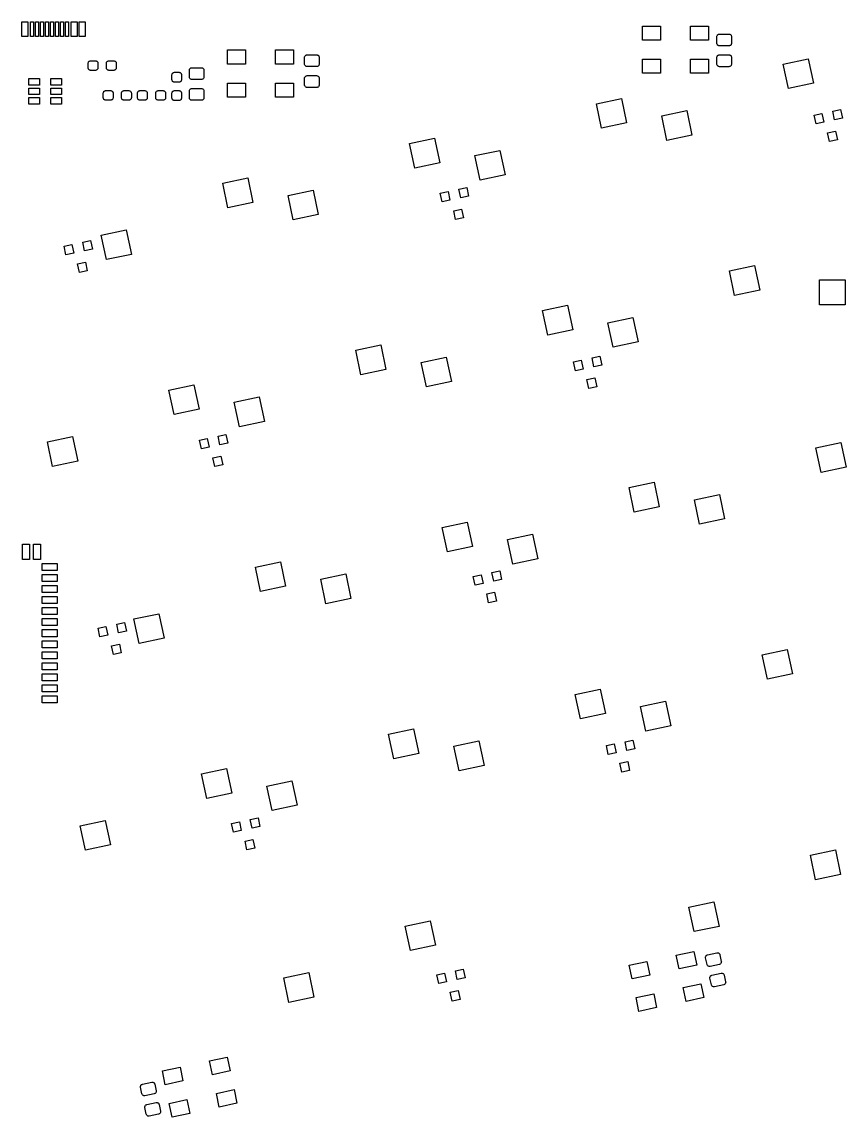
# Model space of a CAD drawing. Extents: x 25 to 360, y 20 to 129.
# Drawn here: x 190.7 to 272.9, y 19.8 to 128.9 of the extents above; entities that cross this region are included whole.
import ezdxf

# ---------------------------------------------------------------- set-up
doc = ezdxf.new("R2010")
doc.units = 0
doc.layers.add('BLACK', color=7, linetype='CONTINUOUS')

msp = doc.modelspace()

# ---------------------------------------------------------------- linework, layer by layer
at = {"layer": 'BLACK', "linetype": 'CONTINUOUS'}
for p, q in [((190.721, 127.497), (190.721, 128.947)), ((190.721, 128.947), (191.321, 128.947)), ((191.321, 128.947), (191.321, 127.497)), ((191.571, 127.497), (191.571, 128.947)), ((191.571, 128.947), (191.871, 128.947)), ((191.871, 128.947), (191.871, 127.497)), ((192.071, 127.497), (192.071, 128.947)), ((192.071, 128.947), (192.371, 128.947)), ((192.371, 128.947), (192.371, 127.497)), ((192.571, 127.497), (192.571, 128.947)), ((192.571, 128.947), (192.871, 128.947)), ((192.871, 128.947), (192.871, 127.497)), ((193.071, 127.497), (193.071, 128.947)), ((193.071, 128.947), (193.371, 128.947)), ((193.371, 128.947), (193.371, 127.497)), ((193.571, 127.497), (193.571, 128.947)), ((193.571, 128.947), (193.871, 128.947)), ((193.871, 128.947), (193.871, 127.497)), ((194.071, 127.497), (194.071, 128.947)), ((194.071, 128.947), (194.371, 128.947)), ((194.371, 128.947), (194.371, 127.497)), ((194.571, 127.497), (194.571, 128.947)), ((194.571, 128.947), (194.871, 128.947)), ((194.871, 128.947), (194.871, 127.497)), ((195.071, 127.497), (195.071, 128.947)), ((195.071, 128.947), (195.371, 128.947)), ((195.371, 128.947), (195.371, 127.497)), ((195.621, 127.497), (195.621, 128.947)), ((195.621, 128.947), (196.221, 128.947)), ((196.221, 128.947), (196.221, 127.497)), ((196.421, 127.497), (196.421, 128.947)), ((196.421, 128.947), (197.021, 128.947)), ((197.021, 128.947), (197.021, 127.497)), ((252.601, 127.129), (252.601, 128.529)), ((252.601, 128.529), (254.401, 128.529)), ((254.401, 128.529), (254.401, 127.129)), ((257.401, 127.129), (257.401, 128.529)), ((257.401, 128.529), (259.201, 128.529)), ((259.201, 128.529), (259.201, 127.129)), ((260.192, 127.716), (260.239, 127.73)), ((260.239, 127.73), (260.288, 127.735)), ((260.288, 127.735), (261.238, 127.735)), ((261.238, 127.735), (261.287, 127.73)), ((261.287, 127.73), (261.333, 127.716)), ((191.321, 127.497), (190.721, 127.497)), ((191.871, 127.497), (191.571, 127.497)), ((192.371, 127.497), (192.071, 127.497)), ((192.871, 127.497), (192.571, 127.497)), ((193.371, 127.497), (193.071, 127.497)), ((193.871, 127.497), (193.571, 127.497)), ((194.371, 127.497), (194.071, 127.497)), ((194.871, 127.497), (194.571, 127.497)), ((195.371, 127.497), (195.071, 127.497)), ((196.221, 127.497), (195.621, 127.497)), ((197.021, 127.497), (196.421, 127.497)), ((254.401, 127.129), (252.601, 127.129)), ((259.201, 127.129), (257.401, 127.129)), ((260.038, 127.485), (260.043, 127.534)), ((260.038, 126.81), (260.038, 127.485)), ((260.043, 126.761), (260.038, 126.81)), ((260.043, 127.534), (260.057, 127.581)), ((260.057, 126.714), (260.043, 126.761)), ((260.057, 127.581), (260.08, 127.624)), ((260.08, 126.671), (260.057, 126.714)), ((260.08, 127.624), (260.111, 127.662)), ((260.111, 126.633), (260.08, 126.671)), ((260.111, 127.662), (260.149, 127.693)), ((260.149, 126.602), (260.111, 126.633)), ((260.149, 127.693), (260.192, 127.716)), ((261.333, 127.716), (261.377, 127.693)), ((261.377, 127.693), (261.415, 127.662)), ((261.415, 126.633), (261.377, 126.602)), ((261.415, 127.662), (261.446, 127.624)), ((261.446, 126.671), (261.415, 126.633)), ((261.446, 127.624), (261.469, 127.581)), ((261.469, 126.714), (261.446, 126.671)), ((261.469, 127.581), (261.483, 127.534)), ((261.483, 126.761), (261.469, 126.714)), ((261.483, 127.534), (261.488, 127.485)), ((261.488, 126.81), (261.483, 126.761)), ((261.488, 127.485), (261.488, 126.81)), ((211.22, 124.747), (211.22, 126.147)), ((211.22, 126.147), (213.02, 126.147)), ((213.02, 126.147), (213.02, 124.747)), ((216.02, 124.747), (216.02, 126.147)), ((216.02, 126.147), (217.82, 126.147)), ((217.82, 126.147), (217.82, 124.747)), ((218.936, 125.512), (218.959, 125.555)), ((218.959, 125.555), (218.99, 125.593)), ((218.99, 125.593), (219.028, 125.624)), ((219.028, 125.624), (219.071, 125.647)), ((219.071, 125.647), (219.118, 125.661)), ((219.118, 125.661), (219.166, 125.666)), ((219.166, 125.666), (220.116, 125.666)), ((220.116, 125.666), (220.165, 125.661)), ((220.165, 125.661), (220.212, 125.647)), ((220.212, 125.647), (220.255, 125.624)), ((220.255, 125.624), (220.293, 125.593)), ((220.293, 125.593), (220.324, 125.555)), ((220.324, 125.555), (220.347, 125.512)), ((260.057, 125.506), (260.08, 125.549)), ((260.08, 125.549), (260.111, 125.587)), ((260.111, 125.587), (260.149, 125.618)), ((260.192, 126.579), (260.149, 126.602)), ((260.149, 125.618), (260.192, 125.641)), ((260.239, 126.565), (260.192, 126.579)), ((260.192, 125.641), (260.239, 125.655)), ((260.288, 126.56), (260.239, 126.565)), ((260.239, 125.655), (260.288, 125.66)), ((261.238, 126.56), (260.288, 126.56)), ((260.288, 125.66), (261.238, 125.66)), ((261.287, 126.565), (261.238, 126.56)), ((261.238, 125.66), (261.287, 125.655)), ((261.333, 126.579), (261.287, 126.565)), ((261.287, 125.655), (261.333, 125.641)), ((261.377, 126.602), (261.333, 126.579)), ((261.333, 125.641), (261.377, 125.618)), ((261.377, 125.618), (261.415, 125.587)), ((261.415, 125.587), (261.446, 125.549)), ((261.446, 125.549), (261.469, 125.506)), ((197.331, 124.83), (197.336, 124.876)), ((197.331, 124.355), (197.331, 124.83)), ((197.336, 124.876), (197.35, 124.921)), ((197.35, 124.921), (197.372, 124.962)), ((197.372, 124.962), (197.401, 124.998)), ((197.401, 124.998), (197.437, 125.027)), ((197.437, 125.027), (197.478, 125.049)), ((197.478, 125.049), (197.523, 125.063)), ((197.523, 125.063), (197.569, 125.067)), ((197.569, 125.067), (198.069, 125.067)), ((198.069, 125.067), (198.115, 125.063)), ((198.115, 125.063), (198.16, 125.049)), ((198.16, 125.049), (198.201, 125.027)), ((198.201, 125.027), (198.237, 124.998)), ((198.237, 124.998), (198.266, 124.962)), ((198.266, 124.962), (198.288, 124.921)), ((198.288, 124.921), (198.302, 124.876)), ((198.302, 124.876), (198.306, 124.83)), ((198.306, 124.83), (198.306, 124.355)), ((199.156, 124.83), (199.161, 124.876)), ((199.156, 124.355), (199.156, 124.83)), ((199.161, 124.876), (199.175, 124.921)), ((199.175, 124.921), (199.197, 124.962)), ((199.197, 124.962), (199.226, 124.998)), ((199.226, 124.998), (199.262, 125.027)), ((199.262, 125.027), (199.303, 125.049)), ((199.303, 125.049), (199.348, 125.063)), ((199.348, 125.063), (199.394, 125.067)), ((199.394, 125.067), (199.894, 125.067)), ((199.894, 125.067), (199.94, 125.063)), ((199.94, 125.063), (199.985, 125.049)), ((199.985, 125.049), (200.026, 125.027)), ((200.026, 125.027), (200.062, 124.998)), ((200.062, 124.998), (200.091, 124.962)), ((200.091, 124.962), (200.113, 124.921)), ((200.113, 124.921), (200.127, 124.876)), ((200.127, 124.876), (200.131, 124.83)), ((200.131, 124.83), (200.131, 124.355)), ((213.02, 124.747), (211.22, 124.747)), ((217.82, 124.747), (216.02, 124.747)), ((218.916, 125.416), (218.921, 125.465)), ((218.916, 124.741), (218.916, 125.416)), ((218.921, 124.692), (218.916, 124.741)), ((218.921, 125.465), (218.936, 125.512)), ((218.936, 124.645), (218.921, 124.692)), ((218.959, 124.602), (218.936, 124.645)), ((218.99, 124.564), (218.959, 124.602)), ((219.028, 124.533), (218.99, 124.564)), ((219.071, 124.51), (219.028, 124.533)), ((219.118, 124.496), (219.071, 124.51)), ((219.166, 124.491), (219.118, 124.496)), ((220.116, 124.491), (219.166, 124.491)), ((220.165, 124.496), (220.116, 124.491)), ((220.212, 124.51), (220.165, 124.496)), ((220.255, 124.533), (220.212, 124.51)), ((220.293, 124.564), (220.255, 124.533)), ((220.324, 124.602), (220.293, 124.564)), ((220.347, 124.645), (220.324, 124.602)), ((220.347, 125.512), (220.362, 125.465)), ((220.362, 124.692), (220.347, 124.645)), ((220.362, 125.465), (220.366, 125.416)), ((220.366, 124.741), (220.362, 124.692)), ((220.366, 125.416), (220.366, 124.741)), ((252.601, 123.829), (252.601, 125.229)), ((252.601, 125.229), (254.401, 125.229)), ((254.401, 125.229), (254.401, 123.829)), ((257.401, 123.829), (257.401, 125.229)), ((257.401, 125.229), (259.201, 125.229)), ((259.201, 125.229), (259.201, 123.829)), ((260.038, 125.41), (260.043, 125.459)), ((260.038, 124.735), (260.038, 125.41)), ((260.043, 124.686), (260.038, 124.735)), ((260.043, 125.459), (260.057, 125.506)), ((260.057, 124.639), (260.043, 124.686)), ((260.08, 124.596), (260.057, 124.639)), ((260.111, 124.558), (260.08, 124.596)), ((260.149, 124.527), (260.111, 124.558)), ((260.192, 124.504), (260.149, 124.527)), ((260.239, 124.49), (260.192, 124.504)), ((260.288, 124.485), (260.239, 124.49)), ((261.238, 124.485), (260.288, 124.485)), ((261.287, 124.49), (261.238, 124.485)), ((261.333, 124.504), (261.287, 124.49)), ((261.377, 124.527), (261.333, 124.504)), ((261.415, 124.558), (261.377, 124.527)), ((261.446, 124.596), (261.415, 124.558)), ((261.469, 124.639), (261.446, 124.596)), ((261.469, 125.506), (261.483, 125.459)), ((261.483, 124.686), (261.469, 124.639)), ((261.483, 125.459), (261.488, 125.41)), ((261.488, 124.735), (261.483, 124.686)), ((261.488, 125.41), (261.488, 124.735)), ((266.648, 124.749), (269.142, 125.279)), ((267.167, 122.303), (266.648, 124.749)), ((269.142, 125.279), (269.662, 122.833)), ((197.336, 124.309), (197.331, 124.355)), ((197.35, 124.264), (197.336, 124.309)), ((197.372, 124.223), (197.35, 124.264)), ((197.401, 124.187), (197.372, 124.223)), ((197.437, 124.157), (197.401, 124.187)), ((197.478, 124.135), (197.437, 124.157)), ((197.523, 124.122), (197.478, 124.135)), ((197.569, 124.117), (197.523, 124.122)), ((198.069, 124.117), (197.569, 124.117)), ((198.115, 124.122), (198.069, 124.117)), ((198.16, 124.135), (198.115, 124.122)), ((198.201, 124.157), (198.16, 124.135)), ((198.237, 124.187), (198.201, 124.157)), ((198.266, 124.223), (198.237, 124.187)), ((198.288, 124.264), (198.266, 124.223)), ((198.302, 124.309), (198.288, 124.264)), ((198.306, 124.355), (198.302, 124.309)), ((199.161, 124.309), (199.156, 124.355)), ((199.175, 124.264), (199.161, 124.309)), ((199.197, 124.223), (199.175, 124.264)), ((199.226, 124.187), (199.197, 124.223)), ((199.262, 124.157), (199.226, 124.187)), ((199.303, 124.135), (199.262, 124.157)), ((199.348, 124.122), (199.303, 124.135)), ((199.394, 124.117), (199.348, 124.122)), ((199.894, 124.117), (199.394, 124.117)), ((199.94, 124.122), (199.894, 124.117)), ((199.985, 124.135), (199.94, 124.122)), ((200.026, 124.157), (199.985, 124.135)), ((200.062, 124.187), (200.026, 124.157)), ((200.091, 124.223), (200.062, 124.187)), ((200.113, 124.264), (200.091, 124.223)), ((200.127, 124.309), (200.113, 124.264)), ((200.131, 124.355), (200.127, 124.309)), ((205.688, 123.685), (205.692, 123.731)), ((205.688, 123.185), (205.688, 123.685)), ((205.692, 123.731), (205.706, 123.776)), ((205.706, 123.776), (205.728, 123.817)), ((205.728, 123.817), (205.757, 123.853)), ((205.757, 123.853), (205.793, 123.882)), ((205.793, 123.882), (205.834, 123.904)), ((205.834, 123.904), (205.879, 123.918)), ((205.879, 123.918), (205.925, 123.922)), ((205.925, 123.922), (206.4, 123.922)), ((206.4, 123.922), (206.447, 123.918)), ((206.447, 123.918), (206.491, 123.904)), ((206.491, 123.904), (206.532, 123.882)), ((206.532, 123.882), (206.568, 123.853)), ((206.568, 123.853), (206.598, 123.817)), ((206.598, 123.817), (206.62, 123.776)), ((206.62, 123.776), (206.633, 123.731)), ((206.633, 123.731), (206.638, 123.685)), ((206.638, 123.685), (206.638, 123.185)), ((207.426, 124.135), (207.431, 124.184)), ((207.426, 123.46), (207.426, 124.135)), ((207.431, 123.411), (207.426, 123.46)), ((207.431, 124.184), (207.446, 124.231)), ((207.446, 123.364), (207.431, 123.411)), ((207.446, 124.231), (207.469, 124.274)), ((207.469, 123.321), (207.446, 123.364)), ((207.469, 124.274), (207.5, 124.312)), ((207.5, 124.312), (207.538, 124.343)), ((207.538, 124.343), (207.581, 124.366)), ((207.581, 124.366), (207.628, 124.38)), ((207.628, 124.38), (207.676, 124.385)), ((207.676, 124.385), (208.626, 124.385)), ((208.626, 124.385), (208.675, 124.38)), ((208.675, 124.38), (208.722, 124.366)), ((208.722, 124.366), (208.765, 124.343)), ((208.765, 124.343), (208.803, 124.312)), ((208.803, 124.312), (208.834, 124.274)), ((208.834, 124.274), (208.857, 124.231)), ((208.857, 123.364), (208.834, 123.321)), ((208.857, 124.231), (208.872, 124.184)), ((208.872, 123.411), (208.857, 123.364)), ((208.872, 124.184), (208.876, 124.135)), ((208.876, 123.46), (208.872, 123.411)), ((208.876, 124.135), (208.876, 123.46)), ((218.916, 123.341), (218.921, 123.39)), ((218.921, 123.39), (218.936, 123.437)), ((218.936, 123.437), (218.959, 123.48)), ((218.959, 123.48), (218.99, 123.518)), ((218.99, 123.518), (219.028, 123.549)), ((219.028, 123.549), (219.071, 123.572)), ((219.071, 123.572), (219.118, 123.586)), ((219.118, 123.586), (219.166, 123.591)), ((219.166, 123.591), (220.116, 123.591)), ((220.116, 123.591), (220.165, 123.586)), ((220.165, 123.586), (220.212, 123.572)), ((220.212, 123.572), (220.255, 123.549)), ((220.255, 123.549), (220.293, 123.518)), ((220.293, 123.518), (220.324, 123.48)), ((220.324, 123.48), (220.347, 123.437)), ((220.347, 123.437), (220.362, 123.39)), ((220.362, 123.39), (220.366, 123.341)), ((254.401, 123.829), (252.601, 123.829)), ((259.201, 123.829), (257.401, 123.829)), ((191.421, 122.647), (191.421, 123.297)), ((191.421, 123.297), (192.481, 123.297)), ((192.481, 122.647), (191.421, 122.647)), ((191.421, 121.697), (191.421, 122.347)), ((191.421, 122.347), (192.481, 122.347)), ((192.481, 123.297), (192.481, 122.647)), ((192.481, 122.347), (192.481, 121.697)), ((193.621, 122.647), (193.621, 123.297)), ((193.621, 123.297), (194.681, 123.297)), ((194.681, 122.647), (193.621, 122.647)), ((193.621, 121.697), (193.621, 122.347)), ((193.621, 122.347), (194.681, 122.347)), ((194.681, 123.297), (194.681, 122.647)), ((194.681, 122.347), (194.681, 121.697)), ((205.692, 123.139), (205.688, 123.185)), ((205.706, 123.094), (205.692, 123.139)), ((205.728, 123.053), (205.706, 123.094)), ((205.757, 123.017), (205.728, 123.053)), ((205.793, 122.987), (205.757, 123.017)), ((205.834, 122.965), (205.793, 122.987)), ((205.879, 122.952), (205.834, 122.965)), ((205.925, 122.947), (205.879, 122.952)), ((206.4, 122.947), (205.925, 122.947)), ((206.447, 122.952), (206.4, 122.947)), ((206.491, 122.965), (206.447, 122.952)), ((206.532, 122.987), (206.491, 122.965)), ((206.568, 123.017), (206.532, 122.987)), ((206.598, 123.053), (206.568, 123.017)), ((206.62, 123.094), (206.598, 123.053)), ((206.633, 123.139), (206.62, 123.094)), ((206.638, 123.185), (206.633, 123.139)), ((207.5, 123.283), (207.469, 123.321)), ((207.538, 123.252), (207.5, 123.283)), ((207.5, 122.237), (207.538, 122.268)), ((207.581, 123.229), (207.538, 123.252)), ((207.538, 122.268), (207.581, 122.291)), ((207.628, 123.215), (207.581, 123.229)), ((207.581, 122.291), (207.628, 122.305)), ((207.676, 123.21), (207.628, 123.215)), ((207.628, 122.305), (207.676, 122.31)), ((208.626, 123.21), (207.676, 123.21)), ((207.676, 122.31), (208.626, 122.31)), ((208.675, 123.215), (208.626, 123.21)), ((208.626, 122.31), (208.675, 122.305)), ((208.722, 123.229), (208.675, 123.215)), ((208.675, 122.305), (208.722, 122.291)), ((208.765, 123.252), (208.722, 123.229)), ((208.722, 122.291), (208.765, 122.268)), ((208.803, 123.283), (208.765, 123.252)), ((208.765, 122.268), (208.803, 122.237)), ((208.834, 123.321), (208.803, 123.283)), ((211.22, 121.447), (211.22, 122.847)), ((211.22, 122.847), (213.02, 122.847)), ((213.02, 122.847), (213.02, 121.447)), ((216.02, 121.447), (216.02, 122.847)), ((216.02, 122.847), (217.82, 122.847)), ((217.82, 122.847), (217.82, 121.447)), ((218.916, 122.666), (218.916, 123.341)), ((218.921, 122.617), (218.916, 122.666)), ((218.936, 122.57), (218.921, 122.617)), ((218.959, 122.527), (218.936, 122.57)), ((218.99, 122.489), (218.959, 122.527)), ((219.028, 122.458), (218.99, 122.489)), ((219.071, 122.435), (219.028, 122.458)), ((219.118, 122.421), (219.071, 122.435)), ((219.166, 122.416), (219.118, 122.421)), ((220.116, 122.416), (219.166, 122.416)), ((220.165, 122.421), (220.116, 122.416)), ((220.212, 122.435), (220.165, 122.421)), ((220.255, 122.458), (220.212, 122.435)), ((220.293, 122.489), (220.255, 122.458)), ((220.324, 122.527), (220.293, 122.489)), ((220.347, 122.57), (220.324, 122.527)), ((220.362, 122.617), (220.347, 122.57)), ((220.366, 122.666), (220.362, 122.617)), ((220.366, 123.341), (220.366, 122.666)), ((269.662, 122.833), (267.167, 122.303)), ((192.481, 121.697), (191.421, 121.697)), ((191.421, 120.747), (191.421, 121.397)), ((191.421, 121.397), (192.481, 121.397)), ((192.481, 121.397), (192.481, 120.747)), ((194.681, 121.697), (193.621, 121.697)), ((193.621, 120.747), (193.621, 121.397)), ((193.621, 121.397), (194.681, 121.397)), ((194.681, 121.397), (194.681, 120.747)), ((198.839, 121.86), (198.844, 121.906)), ((198.839, 121.385), (198.839, 121.86)), ((198.844, 121.339), (198.839, 121.385)), ((198.844, 121.906), (198.857, 121.951)), ((198.857, 121.294), (198.844, 121.339)), ((198.857, 121.951), (198.879, 121.992)), ((198.879, 121.253), (198.857, 121.294)), ((198.879, 121.992), (198.909, 122.028)), ((198.909, 121.217), (198.879, 121.253)), ((198.909, 122.028), (198.945, 122.057)), ((198.945, 121.187), (198.909, 121.217)), ((198.945, 122.057), (198.986, 122.079)), ((198.986, 121.165), (198.945, 121.187)), ((198.986, 122.079), (199.03, 122.093)), ((199.03, 122.093), (199.076, 122.097)), ((199.076, 122.097), (199.576, 122.097)), ((199.576, 122.097), (199.623, 122.093)), ((199.623, 122.093), (199.667, 122.079)), ((199.667, 122.079), (199.708, 122.057)), ((199.708, 121.187), (199.667, 121.165)), ((199.708, 122.057), (199.744, 122.028)), ((199.744, 121.217), (199.708, 121.187)), ((199.744, 122.028), (199.774, 121.992)), ((199.774, 121.253), (199.744, 121.217)), ((199.774, 121.992), (199.796, 121.951)), ((199.796, 121.294), (199.774, 121.253)), ((199.796, 121.951), (199.809, 121.906)), ((199.809, 121.339), (199.796, 121.294)), ((199.809, 121.906), (199.814, 121.86)), ((199.814, 121.385), (199.809, 121.339)), ((199.814, 121.86), (199.814, 121.385)), ((200.664, 121.86), (200.669, 121.906)), ((200.664, 121.385), (200.664, 121.86)), ((200.669, 121.339), (200.664, 121.385)), ((200.669, 121.906), (200.682, 121.951)), ((200.682, 121.294), (200.669, 121.339)), ((200.682, 121.951), (200.704, 121.992)), ((200.704, 121.253), (200.682, 121.294)), ((200.704, 121.992), (200.734, 122.028)), ((200.734, 121.217), (200.704, 121.253)), ((200.734, 122.028), (200.77, 122.057)), ((200.77, 121.187), (200.734, 121.217)), ((200.77, 122.057), (200.811, 122.079)), ((200.811, 121.165), (200.77, 121.187)), ((200.811, 122.079), (200.855, 122.093)), ((200.855, 122.093), (200.901, 122.097)), ((200.901, 122.097), (201.401, 122.097)), ((201.401, 122.097), (201.448, 122.093)), ((201.448, 122.093), (201.492, 122.079)), ((201.492, 122.079), (201.533, 122.057)), ((201.533, 121.187), (201.492, 121.165)), ((201.533, 122.057), (201.569, 122.028)), ((201.569, 121.217), (201.533, 121.187)), ((201.569, 122.028), (201.599, 121.992)), ((201.599, 121.253), (201.569, 121.217)), ((201.599, 121.992), (201.621, 121.951)), ((201.621, 121.294), (201.599, 121.253)), ((201.621, 121.951), (201.634, 121.906)), ((201.634, 121.339), (201.621, 121.294)), ((201.634, 121.906), (201.639, 121.86)), ((201.639, 121.385), (201.634, 121.339)), ((201.639, 121.86), (201.639, 121.385)), ((202.25, 121.86), (202.255, 121.906)), ((202.25, 121.385), (202.25, 121.86)), ((202.255, 121.339), (202.25, 121.385)), ((202.255, 121.906), (202.268, 121.951)), ((202.268, 121.294), (202.255, 121.339)), ((202.268, 121.951), (202.29, 121.992)), ((202.29, 121.253), (202.268, 121.294)), ((202.29, 121.992), (202.32, 122.028)), ((202.32, 121.217), (202.29, 121.253)), ((202.32, 122.028), (202.356, 122.057)), ((202.356, 121.187), (202.32, 121.217)), ((202.356, 122.057), (202.397, 122.079)), ((202.397, 121.165), (202.356, 121.187)), ((202.397, 122.079), (202.441, 122.093)), ((202.441, 122.093), (202.488, 122.097)), ((202.488, 122.097), (202.988, 122.097)), ((202.988, 122.097), (203.034, 122.093)), ((203.034, 122.093), (203.079, 122.079)), ((203.079, 122.079), (203.12, 122.057)), ((203.12, 121.187), (203.079, 121.165)), ((203.12, 122.057), (203.156, 122.028)), ((203.156, 121.217), (203.12, 121.187)), ((203.156, 122.028), (203.185, 121.992)), ((203.185, 121.253), (203.156, 121.217)), ((203.185, 121.992), (203.207, 121.951)), ((203.207, 121.294), (203.185, 121.253)), ((203.207, 121.951), (203.221, 121.906)), ((203.221, 121.339), (203.207, 121.294)), ((203.221, 121.906), (203.225, 121.86)), ((203.225, 121.385), (203.221, 121.339)), ((203.225, 121.86), (203.225, 121.385)), ((204.075, 121.86), (204.08, 121.906)), ((204.075, 121.385), (204.075, 121.86)), ((204.08, 121.339), (204.075, 121.385)), ((204.08, 121.906), (204.093, 121.951)), ((204.093, 121.294), (204.08, 121.339)), ((204.093, 121.951), (204.115, 121.992)), ((204.115, 121.253), (204.093, 121.294)), ((204.115, 121.992), (204.145, 122.028)), ((204.145, 121.217), (204.115, 121.253)), ((204.145, 122.028), (204.181, 122.057)), ((204.181, 121.187), (204.145, 121.217)), ((204.181, 122.057), (204.222, 122.079)), ((204.222, 121.165), (204.181, 121.187)), ((204.222, 122.079), (204.266, 122.093)), ((204.266, 122.093), (204.313, 122.097)), ((204.313, 122.097), (204.813, 122.097)), ((204.813, 122.097), (204.859, 122.093)), ((204.859, 122.093), (204.904, 122.079)), ((204.904, 122.079), (204.945, 122.057)), ((204.945, 121.187), (204.904, 121.165)), ((204.945, 122.057), (204.981, 122.028)), ((204.981, 121.217), (204.945, 121.187)), ((204.981, 122.028), (205.01, 121.992)), ((205.01, 121.253), (204.981, 121.217)), ((205.01, 121.992), (205.032, 121.951)), ((205.032, 121.294), (205.01, 121.253)), ((205.032, 121.951), (205.046, 121.906)), ((205.046, 121.339), (205.032, 121.294)), ((205.046, 121.906), (205.05, 121.86)), ((205.05, 121.385), (205.046, 121.339)), ((205.05, 121.86), (205.05, 121.385)), ((205.688, 121.86), (205.692, 121.906)), ((205.688, 121.36), (205.688, 121.86)), ((205.692, 121.314), (205.688, 121.36)), ((205.692, 121.906), (205.706, 121.951)), ((205.706, 121.269), (205.692, 121.314)), ((205.706, 121.951), (205.728, 121.992)), ((205.728, 121.228), (205.706, 121.269)), ((205.728, 121.992), (205.757, 122.028)), ((205.757, 121.192), (205.728, 121.228)), ((205.757, 122.028), (205.793, 122.057)), ((205.793, 121.162), (205.757, 121.192)), ((205.793, 122.057), (205.834, 122.079)), ((205.834, 122.079), (205.879, 122.093)), ((205.879, 122.093), (205.925, 122.097)), ((205.925, 122.097), (206.4, 122.097)), ((206.4, 122.097), (206.447, 122.093)), ((206.447, 122.093), (206.491, 122.079)), ((206.491, 122.079), (206.532, 122.057)), ((206.532, 122.057), (206.568, 122.028)), ((206.568, 121.192), (206.532, 121.162)), ((206.568, 122.028), (206.598, 121.992)), ((206.598, 121.228), (206.568, 121.192)), ((206.598, 121.992), (206.62, 121.951)), ((206.62, 121.269), (206.598, 121.228)), ((206.62, 121.951), (206.633, 121.906)), ((206.633, 121.314), (206.62, 121.269)), ((206.633, 121.906), (206.638, 121.86)), ((206.638, 121.36), (206.633, 121.314)), ((206.638, 121.86), (206.638, 121.36)), ((207.426, 122.06), (207.431, 122.109)), ((207.426, 121.385), (207.426, 122.06)), ((207.431, 121.336), (207.426, 121.385)), ((207.431, 122.109), (207.446, 122.156)), ((207.446, 121.289), (207.431, 121.336)), ((207.446, 122.156), (207.469, 122.199)), ((207.469, 121.246), (207.446, 121.289)), ((207.469, 122.199), (207.5, 122.237)), ((207.5, 121.208), (207.469, 121.246)), ((207.538, 121.177), (207.5, 121.208)), ((207.581, 121.154), (207.538, 121.177)), ((208.765, 121.177), (208.722, 121.154)), ((208.803, 121.208), (208.765, 121.177)), ((208.803, 122.237), (208.834, 122.199)), ((208.834, 121.246), (208.803, 121.208)), ((208.834, 122.199), (208.857, 122.156)), ((208.857, 121.289), (208.834, 121.246)), ((208.857, 122.156), (208.872, 122.109)), ((208.872, 121.336), (208.857, 121.289)), ((208.872, 122.109), (208.876, 122.06)), ((208.876, 121.385), (208.872, 121.336)), ((208.876, 122.06), (208.876, 121.385)), ((213.02, 121.447), (211.22, 121.447)), ((217.82, 121.447), (216.02, 121.447)), ((248.014, 120.788), (250.508, 121.318)), ((250.508, 121.318), (251.028, 118.873)), ((192.481, 120.747), (191.421, 120.747)), ((194.681, 120.747), (193.621, 120.747)), ((199.03, 121.152), (198.986, 121.165)), ((199.076, 121.147), (199.03, 121.152)), ((199.576, 121.147), (199.076, 121.147)), ((199.623, 121.152), (199.576, 121.147)), ((199.667, 121.165), (199.623, 121.152)), ((200.855, 121.152), (200.811, 121.165)), ((200.901, 121.147), (200.855, 121.152)), ((201.401, 121.147), (200.901, 121.147)), ((201.448, 121.152), (201.401, 121.147)), ((201.492, 121.165), (201.448, 121.152)), ((202.441, 121.152), (202.397, 121.165)), ((202.488, 121.147), (202.441, 121.152)), ((202.988, 121.147), (202.488, 121.147)), ((203.034, 121.152), (202.988, 121.147)), ((203.079, 121.165), (203.034, 121.152)), ((204.266, 121.152), (204.222, 121.165)), ((204.313, 121.147), (204.266, 121.152)), ((204.813, 121.147), (204.313, 121.147)), ((204.859, 121.152), (204.813, 121.147)), ((204.904, 121.165), (204.859, 121.152)), ((205.834, 121.14), (205.793, 121.162)), ((205.879, 121.127), (205.834, 121.14)), ((205.925, 121.122), (205.879, 121.127)), ((206.4, 121.122), (205.925, 121.122)), ((206.447, 121.127), (206.4, 121.122)), ((206.491, 121.14), (206.447, 121.127)), ((206.532, 121.162), (206.491, 121.14)), ((207.628, 121.14), (207.581, 121.154)), ((207.676, 121.135), (207.628, 121.14)), ((208.626, 121.135), (207.676, 121.135)), ((208.675, 121.14), (208.626, 121.135)), ((208.722, 121.154), (208.675, 121.14)), ((248.534, 118.343), (248.014, 120.788)), ((254.531, 119.576), (257.025, 120.107)), ((257.025, 120.107), (257.545, 117.661)), ((271.591, 120.058), (272.374, 120.225)), ((272.374, 120.225), (272.561, 119.344)), ((255.051, 117.131), (254.531, 119.576)), ((269.733, 119.663), (270.515, 119.83)), ((269.92, 118.783), (269.733, 119.663)), ((270.515, 119.83), (270.702, 118.949)), ((271.778, 119.178), (271.591, 120.058)), ((272.561, 119.344), (271.778, 119.178)), ((251.028, 118.873), (248.534, 118.343)), ((270.702, 118.949), (269.92, 118.783)), ((271.078, 117.904), (271.86, 118.071)), ((271.265, 117.024), (271.078, 117.904)), ((271.86, 118.071), (272.048, 117.19)), ((229.38, 116.827), (231.874, 117.357)), ((229.9, 114.382), (229.38, 116.827)), ((231.874, 117.357), (232.394, 114.912)), ((257.545, 117.661), (255.051, 117.131)), ((272.048, 117.19), (271.265, 117.024)), ((235.897, 115.616), (238.392, 116.146)), ((238.392, 116.146), (238.912, 113.701)), ((232.394, 114.912), (229.9, 114.382)), ((236.417, 113.17), (235.897, 115.616)), ((238.912, 113.701), (236.417, 113.17)), ((210.746, 112.866), (213.241, 113.397)), ((211.266, 110.421), (210.746, 112.866)), ((213.241, 113.397), (213.761, 110.951)), ((234.299, 112.28), (235.082, 112.446)), ((235.082, 112.446), (235.269, 111.566)), ((217.264, 111.655), (219.758, 112.185)), ((217.784, 109.21), (217.264, 111.655)), ((219.758, 112.185), (220.278, 109.74)), ((232.441, 111.885), (233.223, 112.051)), ((232.628, 111.005), (232.441, 111.885)), ((233.223, 112.051), (233.41, 111.171)), ((234.486, 111.4), (234.299, 112.28)), ((235.269, 111.566), (234.486, 111.4)), ((213.761, 110.951), (211.266, 110.421)), ((233.41, 111.171), (232.628, 111.005)), ((233.786, 110.126), (234.568, 110.293)), ((234.568, 110.293), (234.755, 109.412)), ((220.278, 109.74), (217.784, 109.21)), ((233.973, 109.246), (233.786, 110.126)), ((234.755, 109.412), (233.973, 109.246)), ((198.63, 107.694), (201.124, 108.224)), ((201.124, 108.224), (201.644, 105.779)), ((196.786, 106.998), (197.569, 107.164)), ((196.973, 106.117), (196.786, 106.998)), ((197.569, 107.164), (197.756, 106.284)), ((199.15, 105.249), (198.63, 107.694)), ((194.928, 106.603), (195.71, 106.769)), ((195.115, 105.722), (194.928, 106.603)), ((195.897, 105.889), (195.115, 105.722)), ((195.71, 106.769), (195.897, 105.889)), ((197.756, 106.284), (196.973, 106.117)), ((196.273, 104.844), (197.055, 105.01)), ((196.46, 103.964), (196.273, 104.844)), ((197.055, 105.01), (197.242, 104.13)), ((201.644, 105.779), (199.15, 105.249)), ((197.242, 104.13), (196.46, 103.964)), ((261.288, 104.139), (263.782, 104.669)), ((261.807, 101.693), (261.288, 104.139)), ((263.782, 104.669), (264.302, 102.223)), ((270.276, 100.747), (270.276, 103.247)), ((270.276, 103.247), (272.826, 103.247)), ((272.826, 103.247), (272.826, 100.747)), ((264.302, 102.223), (261.807, 101.693)), ((242.654, 100.178), (245.148, 100.708)), ((245.148, 100.708), (245.668, 98.2627)), ((272.826, 100.747), (270.276, 100.747)), ((243.174, 97.7325), (242.654, 100.178)), ((249.171, 98.9664), (251.665, 99.4966)), ((251.665, 99.4966), (252.185, 97.0512)), ((245.668, 98.2627), (243.174, 97.7325)), ((249.691, 96.5211), (249.171, 98.9664)), ((224.02, 96.2172), (226.514, 96.7473)), ((224.54, 93.7718), (224.02, 96.2172)), ((226.514, 96.7473), (227.034, 94.302)), ((252.185, 97.0512), (249.691, 96.5211)), ((230.537, 95.0057), (233.032, 95.5359)), ((231.057, 92.5604), (230.537, 95.0057)), ((233.032, 95.5359), (233.552, 93.0905)), ((245.733, 95.0632), (246.515, 95.2295)), ((245.92, 94.1828), (245.733, 95.0632)), ((246.515, 95.2295), (246.702, 94.3492)), ((247.591, 95.4582), (248.374, 95.6245)), ((247.778, 94.5779), (247.591, 95.4582)), ((248.374, 95.6245), (248.561, 94.7442)), ((227.034, 94.302), (224.54, 93.7718)), ((246.702, 94.3492), (245.92, 94.1828)), ((248.561, 94.7442), (247.778, 94.5779)), ((205.386, 92.2565), (207.881, 92.7866)), ((207.881, 92.7866), (208.401, 90.3413)), ((233.552, 93.0905), (231.057, 92.5604)), ((247.078, 93.3044), (247.86, 93.4707)), ((247.265, 92.4241), (247.078, 93.3044)), ((247.86, 93.4707), (248.048, 92.5904)), ((205.906, 89.8111), (205.386, 92.2565)), ((248.048, 92.5904), (247.265, 92.4241)), ((211.904, 91.045), (214.398, 91.5752)), ((212.424, 88.5996), (211.904, 91.045)), ((214.398, 91.5752), (214.918, 89.1298)), ((208.401, 90.3413), (205.906, 89.8111)), ((214.918, 89.1298), (212.424, 88.5996)), ((193.27, 87.0843), (195.764, 87.6145)), ((195.764, 87.6145), (196.284, 85.1691)), ((208.433, 87.2632), (209.215, 87.4295)), ((209.215, 87.4295), (209.402, 86.5492)), ((210.291, 87.6582), (211.074, 87.8245)), ((210.478, 86.7779), (210.291, 87.6582)), ((211.074, 87.8245), (211.261, 86.9442)), ((193.79, 84.6389), (193.27, 87.0843)), ((208.62, 86.3829), (208.433, 87.2632)), ((209.402, 86.5492), (208.62, 86.3829)), ((211.261, 86.9442), (210.478, 86.7779)), ((269.908, 86.4886), (272.402, 87.0188)), ((270.427, 84.0432), (269.908, 86.4886)), ((272.402, 87.0188), (272.922, 84.5734)), ((196.284, 85.1691), (193.79, 84.6389)), ((209.778, 85.5044), (210.56, 85.6707)), ((209.965, 84.6241), (209.778, 85.5044)), ((210.56, 85.6707), (210.748, 84.7904)), ((210.748, 84.7904), (209.965, 84.6241)), ((272.922, 84.5734), (270.427, 84.0432)), ((251.274, 82.5279), (253.768, 83.0581)), ((253.768, 83.0581), (254.288, 80.6127)), ((251.794, 80.0825), (251.274, 82.5279)), ((257.791, 81.3164), (260.285, 81.8466)), ((258.311, 78.8711), (257.791, 81.3164)), ((260.285, 81.8466), (260.805, 79.4012)), ((254.288, 80.6127), (251.794, 80.0825)), ((232.64, 78.5672), (235.134, 79.0973)), ((235.134, 79.0973), (235.654, 76.652)), ((260.805, 79.4012), (258.311, 78.8711)), ((233.16, 76.1218), (232.64, 78.5672)), ((239.157, 77.3557), (241.652, 77.8859)), ((241.652, 77.8859), (242.172, 75.4405)), ((190.789, 75.3604), (190.789, 76.8844)), ((190.789, 76.8844), (191.489, 76.8844)), ((191.489, 76.8844), (191.489, 75.3604)), ((191.889, 75.3604), (191.889, 76.8844)), ((191.889, 76.8844), (192.589, 76.8844)), ((192.589, 76.8844), (192.589, 75.3604)), ((235.654, 76.652), (233.16, 76.1218)), ((239.677, 74.9103), (239.157, 77.3557)), ((191.489, 75.3604), (190.789, 75.3604)), ((192.589, 75.3604), (191.889, 75.3604)), ((242.172, 75.4405), (239.677, 74.9103)), ((192.727, 74.2724), (192.727, 74.9724)), ((192.727, 74.9724), (194.251, 74.9724)), ((194.251, 74.2724), (192.727, 74.2724)), ((194.251, 74.9724), (194.251, 74.2724)), ((214.006, 74.6065), (216.501, 75.1366)), ((214.526, 72.1611), (214.006, 74.6065)), ((216.501, 75.1366), (217.021, 72.6913)), ((237.599, 74.0801), (238.382, 74.2464)), ((238.382, 74.2464), (238.569, 73.3661)), ((192.727, 73.1724), (192.727, 73.8724)), ((192.727, 73.8724), (194.251, 73.8724)), ((194.251, 73.1724), (192.727, 73.1724)), ((194.251, 73.8724), (194.251, 73.1724)), ((220.524, 73.395), (223.018, 73.9252)), ((221.044, 70.9496), (220.524, 73.395)), ((223.018, 73.9252), (223.538, 71.4798)), ((235.741, 73.685), (236.523, 73.8514)), ((235.928, 72.8047), (235.741, 73.685)), ((236.523, 73.8514), (236.71, 72.971)), ((237.786, 73.1997), (237.599, 74.0801)), ((238.569, 73.3661), (237.786, 73.1997)), ((192.727, 72.0724), (192.727, 72.7724)), ((192.727, 72.7724), (194.251, 72.7724)), ((194.251, 72.0724), (192.727, 72.0724)), ((194.251, 72.7724), (194.251, 72.0724)), ((217.021, 72.6913), (214.526, 72.1611)), ((236.71, 72.971), (235.928, 72.8047)), ((237.086, 71.9263), (237.868, 72.0926)), ((237.868, 72.0926), (238.055, 71.2123)), ((192.727, 70.9724), (192.727, 71.6724)), ((192.727, 71.6724), (194.251, 71.6724)), ((194.251, 70.9724), (192.727, 70.9724)), ((194.251, 71.6724), (194.251, 70.9724)), ((223.538, 71.4798), (221.044, 70.9496)), ((237.273, 71.0459), (237.086, 71.9263)), ((238.055, 71.2123), (237.273, 71.0459)), ((192.727, 69.8724), (192.727, 70.5724)), ((192.727, 70.5724), (194.251, 70.5724)), ((194.251, 69.8724), (192.727, 69.8724)), ((194.251, 70.5724), (194.251, 69.8724)), ((201.89, 69.4343), (204.384, 69.9645)), ((204.384, 69.9645), (204.904, 67.5191)), ((192.727, 68.7724), (192.727, 69.4724)), ((192.727, 69.4724), (194.251, 69.4724)), ((194.251, 68.7724), (192.727, 68.7724)), ((194.251, 69.4724), (194.251, 68.7724)), ((200.177, 68.9206), (200.959, 69.0869)), ((200.364, 68.0403), (200.177, 68.9206)), ((200.959, 69.0869), (201.147, 68.2066)), ((202.41, 66.9889), (201.89, 69.4343)), ((192.727, 67.6724), (192.727, 68.3724)), ((192.727, 68.3724), (194.251, 68.3724)), ((194.251, 68.3724), (194.251, 67.6724)), ((198.318, 68.5256), (199.101, 68.6919)), ((198.506, 67.6452), (198.318, 68.5256)), ((199.288, 67.8116), (198.506, 67.6452)), ((199.101, 68.6919), (199.288, 67.8116)), ((201.147, 68.2066), (200.364, 68.0403)), ((194.251, 67.6724), (192.727, 67.6724)), ((192.727, 66.5724), (192.727, 67.2724)), ((192.727, 67.2724), (194.251, 67.2724)), ((194.251, 67.2724), (194.251, 66.5724)), ((199.664, 66.7668), (200.446, 66.9331)), ((199.851, 65.8865), (199.664, 66.7668)), ((200.446, 66.9331), (200.633, 66.0528)), ((204.904, 67.5191), (202.41, 66.9889)), ((194.251, 66.5724), (192.727, 66.5724)), ((192.727, 65.4724), (192.727, 66.1724)), ((192.727, 66.1724), (194.251, 66.1724)), ((194.251, 66.1724), (194.251, 65.4724)), ((200.633, 66.0528), (199.851, 65.8865)), ((264.548, 65.8786), (267.042, 66.4088)), ((265.067, 63.4332), (264.548, 65.8786)), ((267.042, 66.4088), (267.562, 63.9634)), ((194.251, 65.4724), (192.727, 65.4724)), ((192.727, 64.3724), (192.727, 65.0724)), ((192.727, 65.0724), (194.251, 65.0724)), ((194.251, 65.0724), (194.251, 64.3724)), ((194.251, 64.3724), (192.727, 64.3724)), ((192.727, 63.2724), (192.727, 63.9724)), ((192.727, 63.9724), (194.251, 63.9724)), ((194.251, 63.9724), (194.251, 63.2724)), ((267.562, 63.9634), (265.067, 63.4332)), ((194.251, 63.2724), (192.727, 63.2724)), ((192.727, 62.1724), (192.727, 62.8724)), ((192.727, 62.8724), (194.251, 62.8724)), ((194.251, 62.8724), (194.251, 62.1724)), ((245.914, 61.9179), (248.408, 62.4481)), ((248.408, 62.4481), (248.928, 60.0027)), ((194.251, 62.1724), (192.727, 62.1724)), ((192.727, 61.0724), (192.727, 61.7724)), ((192.727, 61.7724), (194.251, 61.7724)), ((194.251, 61.7724), (194.251, 61.0724)), ((246.434, 59.4725), (245.914, 61.9179)), ((252.431, 60.7064), (254.925, 61.2366)), ((254.925, 61.2366), (255.445, 58.7912)), ((194.251, 61.0724), (192.727, 61.0724)), ((252.951, 58.2611), (252.431, 60.7064)), ((248.928, 60.0027), (246.434, 59.4725)), ((227.28, 57.9572), (229.774, 58.4873)), ((227.8, 55.5118), (227.28, 57.9572)), ((229.774, 58.4873), (230.294, 56.042)), ((255.445, 58.7912), (252.951, 58.2611)), ((233.797, 56.7457), (236.292, 57.2759)), ((236.292, 57.2759), (236.812, 54.8305)), ((249.019, 56.8094), (249.802, 56.9757)), ((249.207, 55.929), (249.019, 56.8094)), ((249.802, 56.9757), (249.989, 56.0954)), ((250.878, 57.2044), (251.66, 57.3707)), ((251.065, 56.3241), (250.878, 57.2044)), ((251.66, 57.3707), (251.848, 56.4904)), ((230.294, 56.042), (227.8, 55.5118)), ((234.317, 54.3004), (233.797, 56.7457)), ((249.989, 56.0954), (249.207, 55.929)), ((251.848, 56.4904), (251.065, 56.3241)), ((236.812, 54.8305), (234.317, 54.3004)), ((250.365, 55.0506), (251.147, 55.2169)), ((250.552, 54.1703), (250.365, 55.0506)), ((251.147, 55.2169), (251.334, 54.3366)), ((208.646, 53.9965), (211.141, 54.5266)), ((209.166, 51.5511), (208.646, 53.9965)), ((211.141, 54.5266), (211.661, 52.0813)), ((251.334, 54.3366), (250.552, 54.1703)), ((215.164, 52.785), (217.658, 53.3152)), ((215.684, 50.3396), (215.164, 52.785)), ((217.658, 53.3152), (218.178, 50.8698)), ((211.661, 52.0813), (209.166, 51.5511)), ((218.178, 50.8698), (215.684, 50.3396)), ((196.53, 48.8243), (199.024, 49.3545)), ((199.024, 49.3545), (199.544, 46.9091)), ((211.633, 49.0632), (212.415, 49.2295)), ((212.415, 49.2295), (212.602, 48.3492)), ((213.491, 49.4582), (214.274, 49.6245)), ((213.678, 48.5779), (213.491, 49.4582)), ((214.274, 49.6245), (214.461, 48.7442)), ((197.05, 46.3789), (196.53, 48.8243)), ((211.82, 48.1829), (211.633, 49.0632)), ((212.602, 48.3492), (211.82, 48.1829)), ((214.461, 48.7442), (213.678, 48.5779)), ((212.978, 47.3044), (213.76, 47.4707)), ((213.165, 46.4241), (212.978, 47.3044)), ((213.76, 47.4707), (213.948, 46.5904)), ((199.544, 46.9091), (197.05, 46.3789)), ((213.948, 46.5904), (213.165, 46.4241)), ((269.358, 45.8886), (271.852, 46.4188)), ((269.877, 43.4432), (269.358, 45.8886)), ((271.852, 46.4188), (272.372, 43.9734)), ((272.372, 43.9734), (269.877, 43.4432)), ((257.241, 40.7164), (259.735, 41.2466)), ((257.761, 38.2711), (257.241, 40.7164)), ((259.735, 41.2466), (260.255, 38.8012)), ((228.948, 38.8286), (231.442, 39.3588)), ((231.442, 39.3588), (231.962, 36.9134)), ((229.467, 36.3832), (228.948, 38.8286)), ((260.255, 38.8012), (257.761, 38.2711)), ((231.962, 36.9134), (229.467, 36.3832)), ((255.98, 35.9204), (257.741, 36.2947)), ((257.741, 36.2947), (258.032, 34.9252)), ((259.107, 35.9592), (260.036, 36.1567)), ((260.036, 36.1567), (260.085, 36.1622)), ((260.085, 36.1622), (260.134, 36.158)), ((260.134, 36.158), (260.181, 36.1444)), ((260.181, 36.1444), (260.224, 36.1219)), ((260.224, 36.1219), (260.263, 36.0913)), ((260.263, 36.0913), (260.294, 36.0538)), ((260.294, 36.0538), (260.318, 36.0109)), ((251.285, 34.9224), (253.046, 35.2967)), ((253.046, 35.2967), (253.337, 33.9273)), ((256.271, 34.551), (255.98, 35.9204)), ((258.909, 35.7114), (258.913, 35.7602)), ((258.915, 35.6627), (258.909, 35.7114)), ((258.913, 35.7602), (258.927, 35.8073)), ((259.055, 35.0025), (258.915, 35.6627)), ((258.927, 35.8073), (258.949, 35.8508)), ((258.949, 35.8508), (258.98, 35.8891)), ((258.98, 35.8891), (259.017, 35.9207)), ((259.017, 35.9207), (259.06, 35.9444)), ((259.07, 34.9557), (259.055, 35.0025)), ((259.06, 35.9444), (259.107, 35.9592)), ((259.093, 34.9128), (259.07, 34.9557)), ((260.281, 35.0074), (259.351, 34.8099)), ((260.327, 35.0222), (260.281, 35.0074)), ((260.318, 36.0109), (260.333, 35.9642)), ((260.37, 35.0459), (260.327, 35.0222)), ((260.333, 35.9642), (260.473, 35.3039)), ((260.408, 35.0775), (260.37, 35.0459)), ((260.438, 35.1158), (260.408, 35.0775)), ((260.461, 35.1593), (260.438, 35.1158)), ((260.474, 35.2064), (260.461, 35.1593)), ((260.473, 35.3039), (260.479, 35.2552)), ((260.479, 35.2552), (260.474, 35.2064)), ((216.831, 33.6564), (219.325, 34.1866)), ((219.325, 34.1866), (219.845, 31.7412)), ((232.102, 33.9819), (232.884, 34.1483)), ((232.289, 33.1016), (232.102, 33.9819)), ((232.884, 34.1483), (233.071, 33.2679)), ((233.96, 34.377), (234.743, 34.5433)), ((234.147, 33.4966), (233.96, 34.377)), ((234.743, 34.5433), (234.93, 33.663)), ((251.576, 33.553), (251.285, 34.9224)), ((253.337, 33.9273), (251.576, 33.553)), ((258.032, 34.9252), (256.271, 34.551)), ((259.125, 34.8754), (259.093, 34.9128)), ((259.163, 34.8448), (259.125, 34.8754)), ((259.207, 34.8222), (259.163, 34.8448)), ((259.254, 34.8086), (259.207, 34.8222)), ((259.303, 34.8045), (259.254, 34.8086)), ((259.351, 34.8099), (259.303, 34.8045)), ((259.381, 33.8212), (259.411, 33.8595)), ((259.411, 33.8595), (259.449, 33.8911)), ((259.449, 33.8911), (259.492, 33.9147)), ((259.492, 33.9147), (259.538, 33.9296)), ((259.538, 33.9296), (260.468, 34.1271)), ((260.468, 34.1271), (260.516, 34.1325)), ((260.516, 34.1325), (260.565, 34.1284)), ((260.565, 34.1284), (260.612, 34.1147)), ((260.612, 34.1147), (260.656, 34.0922)), ((260.656, 34.0922), (260.694, 34.0616)), ((260.694, 34.0616), (260.726, 34.0241)), ((260.726, 34.0241), (260.749, 33.9812)), ((260.749, 33.9812), (260.764, 33.9345)), ((260.764, 33.9345), (260.905, 33.2743)), ((217.351, 31.2111), (216.831, 33.6564)), ((233.071, 33.2679), (232.289, 33.1016)), ((234.93, 33.663), (234.147, 33.4966)), ((256.666, 32.6925), (258.427, 33.0668)), ((258.427, 33.0668), (258.718, 31.6974)), ((259.34, 33.6818), (259.345, 33.7306)), ((259.346, 33.633), (259.34, 33.6818)), ((259.345, 33.7306), (259.358, 33.7777)), ((259.486, 32.9728), (259.346, 33.633)), ((259.358, 33.7777), (259.381, 33.8212)), ((259.501, 32.9261), (259.486, 32.9728)), ((259.525, 32.8832), (259.501, 32.9261)), ((259.556, 32.8457), (259.525, 32.8832)), ((259.595, 32.8151), (259.556, 32.8457)), ((259.638, 32.7926), (259.595, 32.8151)), ((259.685, 32.779), (259.638, 32.7926)), ((259.734, 32.7748), (259.685, 32.779)), ((259.783, 32.7802), (259.734, 32.7748)), ((260.712, 32.9778), (259.783, 32.7802)), ((260.759, 32.9926), (260.712, 32.9778)), ((260.802, 33.0163), (260.759, 32.9926)), ((260.839, 33.0478), (260.802, 33.0163)), ((260.87, 33.0861), (260.839, 33.0478)), ((260.892, 33.1296), (260.87, 33.0861)), ((260.906, 33.1767), (260.892, 33.1296)), ((260.905, 33.2743), (260.91, 33.2256)), ((260.91, 33.2256), (260.906, 33.1767)), ((219.845, 31.7412), (217.351, 31.2111)), ((233.447, 32.2232), (234.229, 32.3895)), ((233.634, 31.3428), (233.447, 32.2232)), ((234.229, 32.3895), (234.416, 31.5091)), ((251.971, 31.6945), (253.732, 32.0688)), ((252.262, 30.3251), (251.971, 31.6945)), ((253.732, 32.0688), (254.023, 30.6994)), ((256.957, 31.3231), (256.666, 32.6925)), ((258.718, 31.6974), (256.957, 31.3231)), ((234.416, 31.5091), (233.634, 31.3428)), ((254.023, 30.6994), (252.262, 30.3251)), ((209.43, 25.3829), (211.191, 25.7572)), ((209.721, 24.0135), (209.43, 25.3829)), ((211.191, 25.7572), (211.482, 24.3877)), ((204.735, 24.3849), (206.496, 24.7592)), ((205.026, 23.0155), (204.735, 24.3849)), ((206.496, 24.7592), (206.787, 23.3898)), ((211.482, 24.3877), (209.721, 24.0135)), ((202.571, 22.9112), (202.593, 22.9548)), ((202.593, 22.9548), (202.624, 22.993)), ((202.624, 22.993), (202.661, 23.0246)), ((202.661, 23.0246), (202.704, 23.0483)), ((202.704, 23.0483), (202.751, 23.0631)), ((202.751, 23.0631), (203.68, 23.2606)), ((203.68, 23.2606), (203.729, 23.2661)), ((203.729, 23.2661), (203.778, 23.2619)), ((203.778, 23.2619), (203.825, 23.2483)), ((203.825, 23.2483), (203.868, 23.2258)), ((203.868, 23.2258), (203.906, 23.1952)), ((203.906, 23.1952), (203.938, 23.1577)), ((203.938, 23.1577), (203.962, 23.1148)), ((203.962, 23.1148), (203.977, 23.0681)), ((203.977, 23.0681), (204.117, 22.4078)), ((206.787, 23.3898), (205.026, 23.0155)), ((202.553, 22.8153), (202.557, 22.8642)), ((202.558, 22.7666), (202.553, 22.8153)), ((202.557, 22.8642), (202.571, 22.9112)), ((202.699, 22.1064), (202.558, 22.7666)), ((202.713, 22.0597), (202.699, 22.1064)), ((202.737, 22.0167), (202.713, 22.0597)), ((202.769, 21.9793), (202.737, 22.0167)), ((202.807, 21.9487), (202.769, 21.9793)), ((202.85, 21.9261), (202.807, 21.9487)), ((202.898, 21.9125), (202.85, 21.9261)), ((202.946, 21.9084), (202.898, 21.9125)), ((202.995, 21.9138), (202.946, 21.9084)), ((203.924, 22.1113), (202.995, 21.9138)), ((203.971, 22.1262), (203.924, 22.1113)), ((204.014, 22.1498), (203.971, 22.1262)), ((204.051, 22.1814), (204.014, 22.1498)), ((204.082, 22.2197), (204.051, 22.1814)), ((204.105, 22.2632), (204.082, 22.2197)), ((204.118, 22.3103), (204.105, 22.2632)), ((204.117, 22.4078), (204.122, 22.3591)), ((204.122, 22.3591), (204.118, 22.3103)), ((210.116, 22.155), (211.877, 22.5293)), ((210.407, 20.7856), (210.116, 22.155)), ((211.877, 22.5293), (212.168, 21.1599)), ((202.984, 20.7857), (202.988, 20.8345)), ((202.99, 20.737), (202.984, 20.7857)), ((202.988, 20.8345), (203.002, 20.8816)), ((203.002, 20.8816), (203.025, 20.9251)), ((203.025, 20.9251), (203.055, 20.9634)), ((203.055, 20.9634), (203.093, 20.995)), ((203.093, 20.995), (203.136, 21.0186)), ((203.136, 21.0186), (203.182, 21.0335)), ((203.182, 21.0335), (204.111, 21.231)), ((204.111, 21.231), (204.16, 21.2364)), ((204.16, 21.2364), (204.209, 21.2323)), ((204.209, 21.2323), (204.256, 21.2187)), ((204.256, 21.2187), (204.3, 21.1961)), ((204.3, 21.1961), (204.338, 21.1655)), ((204.338, 21.1655), (204.369, 21.1281)), ((204.369, 21.1281), (204.393, 21.0851)), ((204.393, 21.0851), (204.408, 21.0384)), ((204.408, 21.0384), (204.548, 20.3782)), ((205.421, 21.1571), (207.182, 21.5313)), ((205.712, 19.7876), (205.421, 21.1571)), ((207.182, 21.5313), (207.473, 20.1619)), ((212.168, 21.1599), (210.407, 20.7856)), ((203.13, 20.0767), (202.99, 20.737)), ((203.145, 20.03), (203.13, 20.0767)), ((203.169, 19.9871), (203.145, 20.03)), ((203.2, 19.9496), (203.169, 19.9871)), ((203.238, 19.919), (203.2, 19.9496)), ((203.282, 19.8965), (203.238, 19.919)), ((203.329, 19.8829), (203.282, 19.8965)), ((203.378, 19.8787), (203.329, 19.8829)), ((203.427, 19.8842), (203.378, 19.8787)), ((204.356, 20.0817), (203.427, 19.8842)), ((204.402, 20.0965), (204.356, 20.0817)), ((204.445, 20.1202), (204.402, 20.0965)), ((204.483, 20.1518), (204.445, 20.1202)), ((204.513, 20.19), (204.483, 20.1518)), ((204.536, 20.2336), (204.513, 20.19)), ((204.55, 20.2806), (204.536, 20.2336)), ((204.548, 20.3782), (204.554, 20.3295)), ((204.554, 20.3295), (204.55, 20.2806)), ((207.473, 20.1619), (205.712, 19.7876))]:
    msp.add_line(p, q, dxfattribs=at)

doc.saveas('drawing.dxf')
